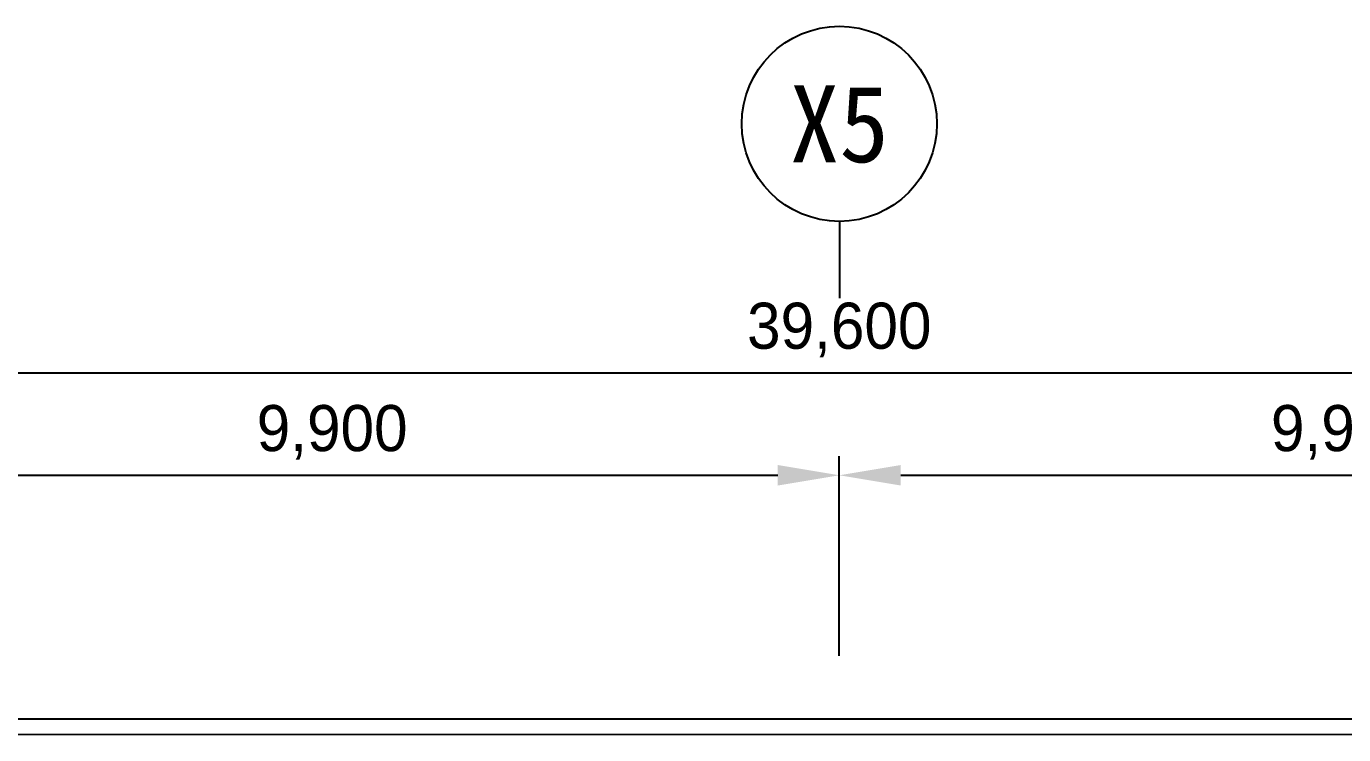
# Model space of a CAD drawing. Header units: millimetres. Extents: x -6877 to 48027, y -11108 to 34894.
# Drawn here: x 13784 to 26642, y 27917 to 34836 of the extents above; entities that cross this region are included whole.
import ezdxf
from ezdxf.enums import TextEntityAlignment as Align

# ---------------------------------------------------------------- set-up
doc = ezdxf.new("R2010")
doc.units = ezdxf.units.MM
doc.header["$LTSCALE"] = 500
doc.header["$PDMODE"] = 2
doc.layers.get('0').update_dxf_attribs({"color": 251})
doc.layers.get('Defpoints').update_dxf_attribs({"color": 8})
doc.layers.add('동물실', color=9, linetype='Continuous')
doc.styles.add('돋움', font='DotumChe.ttf')
doc.styles.add('울릉도l', font='Dotum.ttf')
doc.dimstyles.new('HS-300', dxfattribs={"dimscale": 150, "dimtxt": 3, "dimasz": 4, "dimexe": 1.25, "dimexo": 2, "dimgap": 1, "dimtad": 1, "dimtoh": 1, "dimdec": 0, "dimlunit": 6, "dimtxsty": '울릉도l', "dimcen": 2.5, "dimclrd": 15, "dimclre": 15, "dimadec": 0, "dimazin": 0, "dimtfac": 1, "dimtdec": 0, "dimtmove": 0, "dimatfit": 3, "dimfxl": 1, "dimarcsym": 0})

# ---------------------------------------------------------------- blocks, each defined once
blk = doc.blocks.new('*U9')
blk.add_line((0, 5), (0, 0))
blk.add_circle((0, 11.35), 6.35)
at = {"color": 3, "style": '돋움'}
blk.add_attdef('NO', text='', height=5, dxfattribs=at).set_placement((0, 11.35), align=Align.MIDDLE_CENTER)
blk = doc.blocks.new('*D11')
at = {"lineweight": -2, "transparency": 16777216}
for p, q in [((11819, 28687), (11819, 30639)), ((21719, 28687), (21719, 30639)), ((12419, 30451), (21119, 30451))]:
    blk.add_line(p, q, dxfattribs=at)
at = {"transparency": 16777216}
for points in [[(12419, 30551), (12419, 30351), (11819, 30451)], [(21119, 30551), (21119, 30351), (21719, 30451)]]:
    blk.add_solid(points, dxfattribs=at)
at = {"layer": 'Defpoints', "color": 0, "transparency": 16777216}
for p in [(21719, 30451), (11819, 28387), (21719, 28387)]:
    blk.add_point(p, dxfattribs=at)
at = {"transparency": 16777216, "insert": (16769, 30870), "char_height": 450, "attachment_point": 5, "style": '울릉도l'}
blk.add_mtext('9,900', dxfattribs=at)
blk = doc.blocks.new('*D12')
at = {"lineweight": -2, "transparency": 16777216}
for p, q in [((21719, 28687), (21719, 30639)), ((31619, 28687), (31619, 30639)), ((22319, 30451), (31019, 30451))]:
    blk.add_line(p, q, dxfattribs=at)
at = {"transparency": 16777216}
for points in [[(22319, 30551), (22319, 30351), (21719, 30451)], [(31019, 30551), (31019, 30351), (31619, 30451)]]:
    blk.add_solid(points, dxfattribs=at)
at = {"layer": 'Defpoints', "color": 0, "transparency": 16777216}
for p in [(31619, 30451), (21719, 28387), (31619, 28387)]:
    blk.add_point(p, dxfattribs=at)
at = {"transparency": 16777216, "insert": (26669, 30870), "char_height": 450, "attachment_point": 5, "style": '울릉도l'}
blk.add_mtext('9,900', dxfattribs=at)
blk = doc.blocks.new('*D14')
at = {"lineweight": -2, "transparency": 16777216}
for p, q in [((1919, 28987), (1919, 31639)), ((41519, 28687), (41519, 31639)), ((2519, 31451), (40919, 31451))]:
    blk.add_line(p, q, dxfattribs=at)
at = {"transparency": 16777216}
for points in [[(2519, 31551), (2519, 31351), (1919, 31451)], [(40919, 31551), (40919, 31351), (41519, 31451)]]:
    blk.add_solid(points, dxfattribs=at)
at = {"layer": 'Defpoints', "color": 0, "transparency": 16777216}
for p in [(41519, 31451), (1919, 28687), (41519, 28387)]:
    blk.add_point(p, dxfattribs=at)
at = {"transparency": 16777216, "insert": (21719, 31870), "char_height": 450, "attachment_point": 5, "style": '울릉도l'}
blk.add_mtext('39,600', dxfattribs=at)

msp = doc.modelspace()

# ---------------------------------------------------------------- linework, layer by layer
at = {"layer": '동물실', "color": 251}
for p, q in [((44820.2, 28067.2), (1, 28067.1)), ((44820.2, 28067.2), (1, 28067.1)), ((44820.2, 27917.2), (1769, 27917.1)), ((44820.2, 27917.2), (1769, 27917.1))]:
    msp.add_line(p, q, dxfattribs=at)

# ---------------------------------------------------------------- block references
ref = msp.add_blockref('*U9', (21719.8, 32181.4), dxfattribs=dict(xscale=150, yscale=150, zscale=150))
ref.add_attrib('NO', 'X5', dxfattribs={"height": 750, "style": '돋움'}).set_placement((21719.8, 33883.9), align=Align.MIDDLE_CENTER)

# ---------------------------------------------------------------- dimensions: what is measured, and where the dimension line sits
for base, p1, p2, picture, middle in [((41519, 31451.1), (1919, 28687.2), (41519, 28387.2), '*D14', (21719, 31869.7)), ((21719, 30451.1), (11819, 28387.2), (21719, 28387.2), '*D11', (16769, 30869.7)), ((31619, 30451.1), (21719, 28387.2), (31619, 28387.2), '*D12', (26669, 30869.7))]:
    dim = msp.add_linear_dim(base=base, p1=p1, p2=p2, dimstyle='HS-300', override={"dimclrd": 256, "dimclre": 256, "dimclrt": 256, "dimtmove": 1})
    dim.commit()
    dim.dimension.update_dxf_attribs({"geometry": picture, "text_midpoint": middle})

doc.saveas('drawing.dxf')
